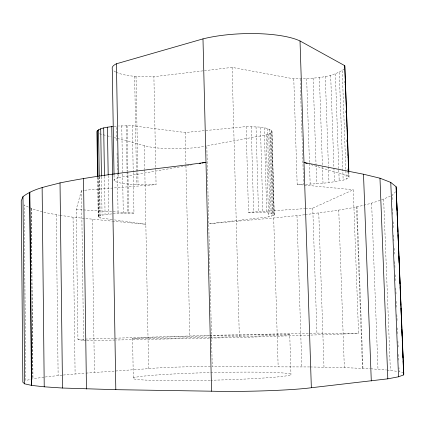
<?xml version="1.0" encoding="UTF-8"?>
<svg xmlns="http://www.w3.org/2000/svg" width="425" height="425" viewBox="0 0 425 425"><rect width="100%" height="100%" fill="white"/><g stroke="black" fill="none" stroke-linecap="round" stroke-linejoin="round"><path stroke-width="0.32" stroke-dasharray="2.12 1.59" d="M304.672 214.763L273.689 217.993L208.739 223.752L268.542 216.883L274.215 215.225L271.936 131.144C265.025 125.572 254.511 127.41 246.112 126.613L185.199 132.51L132.372 125.752L118.538 125.997M86.222 340.606L83.571 340.664L77.945 339.293L76.208 209.456L81.488 190.48L84.129 190.273M274.215 215.225L271.936 131.144M111.918 219.55L100.172 217.924L98.202 216.846L99.87 215.698L102.048 215.14L111.956 213.86M305.564 184.275L316.689 183.77L328.982 182.649L343.156 180.168L348.176 178.218L349.063 177.23L348.872 171.939M395.787 191.654L392.073 195.293L392.312 201.259M309.634 366.945L212.245 366.701L206.826 145.791L266.119 134.895L270.645 133.073L271.718 132.111M116.264 72.282A35.939 9.084 -0.6 0 0 134.645 76.325L153.898 76.691L232.108 67.389L293.787 78.838C310.654 78.264 329.768 78.976 344.207 69.041L344.255 70.369M305.315 214.689C333.944 210.577 363.827 208.351 390.389 196.106M305.474 208.606L312.763 208.128L353.281 189.757L358.562 333.466L239.355 337.514L116.052 340.005M43.924 377.134L32.975 378.813L25.776 380.513L24.193 204.898C34.903 211.183 47.43 213.068 59.473 215.22M118.309 174.287L118.368 177.597L186.378 165.745M187.032 165.633L189.646 165.176M190.299 165.065L192.265 164.719M45.215 376.991L62.698 375.084M114.187 126.342L116.604 126.108L116.87 141.982M63.352 375.025L85.409 373.155M84.787 190.219L156.071 184.636L153.898 76.691M86.052 373.108L148.612 368.661A38.425 1.541 -1.5 0 1 211.639 366.685M113.204 213.743L133.965 213.058L133.227 172.715M246.112 126.613L248.498 212.341L304.81 208.648M77.945 339.293L209.015 335.389M209.679 335.373L316.922 333.099L358.562 333.466M86.886 340.595L115.387 340.021M293.787 78.838L297.171 184.392L303.599 184.333L300.162 78.859M248.498 212.341C257.035 212.829 266.443 211.337 274.449 214.667M118.368 177.597A36.279 5.228 -0.9 0 0 136.653 184.631L156.071 184.636M310.287 366.956L344.34 367.625L370.143 368.757M370.797 368.794L386.453 369.968M76.208 209.456L133.965 213.058M387.101 370.026L397.248 371.354M60.122 215.316L73.047 217.228L111.802 221.112M112.46 221.17L145.839 224.257L112.567 219.64M297.171 184.392L303.769 185.018M304.433 185.082L353.281 189.757M99.514 133.785L106.558 135.628M107.196 135.798L111.037 136.802M114.24 137.642L116.801 138.311M117.438 138.481L144.325 145.515A37.703 6.805 -1.1 0 0 206.242 145.924M310.93 164.634L348.792 176.279L349.063 177.23M403.596 373.113L399.128 371.636L398.969 367.657M392.604 208.553L392.843 214.519M393.13 221.808L393.369 227.773M393.662 235.067L393.901 241.033M394.193 248.327L394.432 254.293M394.724 261.587L394.963 267.553M395.255 274.848L395.494 280.813M395.787 288.102L396.026 294.073M396.318 301.362L396.552 307.328M396.844 314.622L397.083 320.588M397.375 327.882L397.614 333.848M397.906 341.142L398.145 347.108M398.438 354.402L398.677 360.368M383.647 199.362L390.362 370.318M371.625 203.208L377.979 369.208M356.984 206.683L362.966 368.337M356.506 206.794L362.483 368.31M348.649 172.306L348.792 176.279M344.643 80.952L344.787 84.926M345.196 96.172L345.312 99.482M345.722 110.728L345.844 114.038M346.232 124.626L346.375 128.594M346.784 139.841L346.901 143.151M347.289 153.738L347.432 157.707M347.841 168.953L347.889 170.276M347.916 170.94L348.176 178.218M342.258 70.72L346.184 179.207M339.277 72.335L343.156 180.168M335.378 73.844L339.192 181.077M338.752 210.083L344.34 367.625M330.671 75.209L333.912 167.328M333.933 167.992L334.422 181.911M325.29 76.394L328.408 166.148M328.429 166.812L328.982 182.649M319.393 77.371L323.016 183.276M318.782 213.058L323.988 367.136M313.129 78.12L316.019 163.96M316.046 164.624L316.689 183.77M312.763 208.128L316.922 333.099M306.664 78.62L309.458 162.892M309.48 163.556L310.16 184.126M296.979 215.698L301.808 366.844M209.679 335.856A78.752 0.77 -1.4 0 1 289.749 334.661L290.971 374.537M271.283 130.209L273.796 214.136M273.689 217.993L278.152 366.738M270.645 133.073L273.121 215.788M269.753 129.327L272.271 213.653M268.759 134.013L271.208 216.346M267.394 128.536L269.907 213.222M266.119 134.895L268.542 216.883M264.254 127.851L266.757 212.861M260.44 127.303L262.921 212.585M256.047 126.905L258.501 212.404M251.223 126.671L253.645 212.319M232.108 67.389L239.355 337.514M185.199 132.51L189.816 335.793M144.325 145.515L144.782 169.336M144.798 170L148.612 368.661M136.032 76.42L138.051 184.668M134.645 76.325L136.653 184.631M132.372 125.752L133.216 172.051M132.595 338.571L133.312 378.632M127.075 125.688L127.888 171.371M127.904 172.029L128.632 213.074M126.246 125.71L127.054 171.387M127.064 172.051L127.792 213.095M121.762 125.811L123.277 213.201M117.061 153.228L117.385 172.412M117.396 173.076L118.076 213.424M114.038 175.254L114.128 180.54M108.2 175.647L108.821 214.147M104.46 176.242L105.065 214.614M101.458 176.912L102.048 215.14M99.54 176.768L100.172 217.924M99.269 176.683L99.87 215.698M98.138 177.692L98.743 217.403M97.978 177.14L98.579 216.272M97.601 177.246L98.202 216.846M92.167 219.295L94.424 372.47M81.488 190.48L83.571 340.664M73.047 217.228L75.103 373.947M56.243 214.742L58.124 375.509M31.338 208.563L32.975 378.813M31.115 208.447L32.752 378.866M210.178 380.253A79.013 3.825 -1.4 0 1 144.404 376.045A79.013 3.825 -1.4 0 1 281.084 372.842A79.013 3.825 -1.4 0 1 210.837 380.237M289.749 334.661A78.752 0.77 -1.4 0 1 211.108 337.354M210.449 337.37A78.752 0.77 -1.4 0 1 132.297 338.523A78.752 0.77 -1.4 0 1 209.02 335.872M115.765 72.037A35.939 9.084 -0.6 0 1 113.417 70.476"/><path stroke-width="0.64" d="M202.072 163.009L205.998 162.329C157.356 169.214 108.221 173.102 60.026 182.899C47.388 186.378 33.665 188.445 22.987 196.616L21.25 200.898L22.844 382.208L24.661 383.849L31.678 385.406L44.227 386.814L62.502 388.036L115.818 389.677L211.581 391.197A65.631 3.931 -1.3 0 0 311.35 387.728L387.812 378.84L398.533 376.789L403.713 374.887L403.75 373.166L396.116 186.734L390.766 182.415L379.977 178.202L363.502 174.223L303.992 162.504L307.142 163.471M112.976 126.459C107.684 127.287 101.724 127.41 97.272 130.714L96.905 131.707L97.591 176.587M114.027 174.59L112.269 68.813A35.939 9.084 -0.6 0 1 116.434 63.777L202.985 38.888A63.803 17.037 -2 0 1 300.018 40.97L344.765 65.684L348.845 171.275M199.458 163.466L200.765 163.237M403.75 373.166L403.543 371.79M396.116 186.734L403.713 374.887M396.307 192.525L396.599 199.798M396.732 203.107L397.024 210.386M397.163 213.69L397.455 220.968M397.587 224.273L397.88 231.551M398.013 234.86L398.283 241.474M398.443 245.443L398.708 252.057M398.868 256.025L399.139 262.645M399.298 266.613L399.564 273.227M399.723 277.196L399.989 283.81M400.127 287.119L400.419 294.392M400.552 297.702L400.844 304.98M400.977 308.284L401.274 315.562M401.407 318.872L401.699 326.145M401.832 329.455L402.103 336.069M402.263 340.037L402.555 347.315M402.688 350.625L402.98 357.898M403.118 361.207L403.41 368.486M390.766 182.415L398.533 376.789M379.977 178.202L387.812 378.84M363.502 174.223L371.291 380.991M344.765 65.684L348.622 171.642M300.018 40.97L311.35 387.728M202.985 38.888L211.581 391.197M116.434 63.777L118.299 173.623M111.77 126.576L112.561 174.781M112.269 174.255L115.818 389.677M107.419 127.192L108.189 174.983M103.695 127.946L104.449 175.583M100.709 128.802L101.448 176.253M98.547 129.737L99.259 176.024M97.272 130.714L97.968 176.476M83.507 178.431L86.461 389.008M60.026 182.899L62.502 388.036M42.128 187.505L44.227 386.814M29.84 192.116L31.678 385.406M29.612 192.265L31.445 385.353M22.987 196.616L24.661 383.849"/></g></svg>
